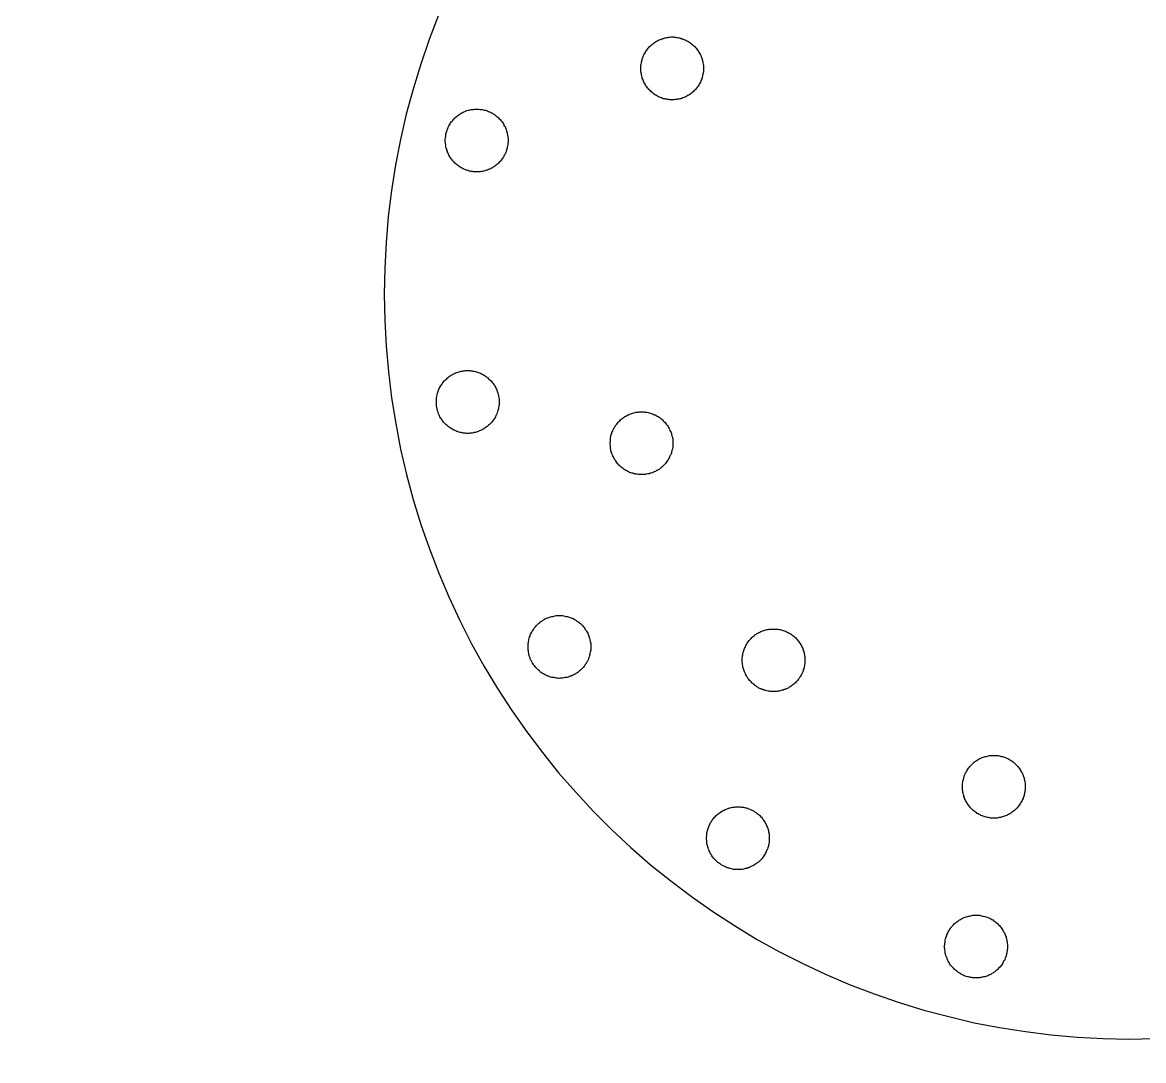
# Model space of a CAD drawing. Extents: x 1225654 to 1325654, y 924838 to 1022543.
# Drawn here: x 1240856 to 1241937, y 948912 to 949913 of the extents above; entities that cross this region are included whole.
import ezdxf

# ---------------------------------------------------------------- set-up
doc = ezdxf.new("R2010")
doc.units = 13

msp = doc.modelspace()

# ---------------------------------------------------------------- linework, layer by layer
msp.add_lwpolyline([(1260678.3, 924838.4), (1290630.1, 924838.4, 6.524121)], format="xyb", close=True)
msp.add_lwpolyline([(1260678.3, 924838.4), (1290630.1, 924838.4, 6.524121)], format="xyb", close=True)
msp.add_lwpolyline([(1241257.2, 949919.4), (1241248.1, 949896), (1241240.1, 949872.4), (1241232.7, 949848.3), (1241226.1, 949824.2), (1241220.7, 949799.7), (1241215.7, 949775.1), (1241212, 949750.4), (1241208.8, 949725.4), (1241206.8, 949700.5), (1241205.4, 949675.5), (1241204.9, 949650.5), (1241205.4, 949625.5), (1241206.8, 949600.3), (1241209, 949575.6), (1241212, 949550.6), (1241216, 949525.9), (1241220.7, 949501.3), (1241226.4, 949476.8), (1241232.9, 949452.8), (1241240.3, 949428.6), (1241248.4, 949405), (1241257.4, 949381.6), (1241267.1, 949358.7), (1241277.6, 949336), (1241289.1, 949313.5), (1241301.3, 949291.7), (1241314.1, 949270.3), (1241327.8, 949249.1), (1241342.2, 949228.6), (1241357.3, 949208.6), (1241373, 949189.2), (1241389.5, 949170.4), (1241406.6, 949151.9), (1241424.3, 949134.2), (1241442.6, 949117.2), (1241461.5, 949100.6), (1241481, 949084.9), (1241500.9, 949069.8), (1241521.5, 949055.4), (1241542.5, 949041.9), (1241563.8, 949028.8), (1241585.9, 949016.7), (1241608.2, 949005.5), (1241630.9, 948994.9), (1241653.9, 948984.9), (1241677.2, 948976), (1241701.1, 948967.8), (1241724.9, 948960.4), (1241749.2, 948954.1), (1241773.5, 948948.3), (1241798, 948943.6), (1241822.8, 948939.7), (1241847.8, 948936.6), (1241872.8, 948934.4), (1241897.8, 948933), (1241922.7, 948932.5), (1241947.7, 948933)])
for points in [[(1241482.4, 949898.5), (1241483.5, 949898.5), (1241484.4, 949898.3), (1241485.5, 949898.3), (1241486.7, 949898), (1241487.5, 949898), (1241488.7, 949897.8), (1241489.8, 949897.6), (1241490.7, 949897.1), (1241491.8, 949896.9), (1241492.7, 949896.4), (1241493.7, 949896.2), (1241494.7, 949895.7), (1241495.7, 949895.3), (1241496.6, 949894.9), (1241497.5, 949894.4), (1241498.3, 949893.7), (1241499.3, 949893.3), (1241500.2, 949892.6), (1241501.1, 949892), (1241501.7, 949891.3), (1241502.6, 949890.6), (1241503.3, 949889.9), (1241504.2, 949889.2), (1241504.9, 949888.4), (1241505.5, 949887.7), (1241506.2, 949886.8), (1241506.9, 949885.8), (1241507.6, 949885), (1241508.1, 949884.1), (1241508.5, 949883.2), (1241509.1, 949882.2), (1241509.6, 949881.4), (1241510.1, 949880.5), (1241510.5, 949879.6), (1241510.7, 949878.4), (1241511.2, 949877.6), (1241511.4, 949876.4), (1241511.7, 949875.5), (1241512.1, 949874.4), (1241512.1, 949873.5), (1241512.3, 949872.4), (1241512.5, 949871.2), (1241512.5, 949870.4), (1241512.5, 949869.2), (1241512.5, 949868.1), (1241512.5, 949867.2), (1241512.5, 949866.1), (1241512.5, 949864.9), (1241512.3, 949863.8), (1241512.1, 949862.9), (1241512.1, 949861.8), (1241511.7, 949860.9), (1241511.4, 949859.8), (1241511.2, 949858.9), (1241510.7, 949857.7), (1241510.5, 949856.8), (1241510.1, 949856), (1241509.6, 949854.8), (1241509.1, 949853.9), (1241508.5, 949853), (1241508.1, 949852.1), (1241507.6, 949851.2), (1241506.9, 949850.3), (1241506.2, 949849.4), (1241505.5, 949848.8), (1241504.9, 949847.8), (1241504.2, 949847.2), (1241503.3, 949846.5), (1241502.6, 949845.6), (1241501.7, 949844.9), (1241501.1, 949844.2), (1241500.2, 949843.6), (1241499.3, 949843.1), (1241498.3, 949842.4), (1241497.5, 949842), (1241496.6, 949841.6), (1241495.7, 949840.9), (1241494.7, 949840.4), (1241493.7, 949840.2), (1241492.7, 949839.7), (1241491.8, 949839.3), (1241490.7, 949839), (1241489.8, 949838.8), (1241488.7, 949838.6), (1241487.5, 949838.4), (1241486.7, 949838.2), (1241485.5, 949838.2), (1241484.4, 949838), (1241483.5, 949838), (1241482.4, 949838), (1241481.3, 949838), (1241480.3, 949838), (1241479.3, 949838.2), (1241478.1, 949838.2), (1241477.2, 949838.4), (1241476.1, 949838.6), (1241475.2, 949838.8), (1241474.1, 949839), (1241473.1, 949839.3), (1241472.1, 949839.7), (1241471.1, 949840.2), (1241470, 949840.4), (1241469.1, 949840.9), (1241468.2, 949841.6), (1241467.3, 949842), (1241466.4, 949842.4), (1241465.5, 949843.1), (1241464.6, 949843.6), (1241463.7, 949844.2), (1241463, 949844.9), (1241462.1, 949845.6), (1241461.5, 949846.5), (1241460.6, 949847.2), (1241459.9, 949847.8), (1241459.2, 949848.8), (1241458.5, 949849.4), (1241457.9, 949850.3), (1241457.4, 949851.2), (1241456.7, 949852.1), (1241456.3, 949853), (1241455.6, 949853.9), (1241455.1, 949854.8), (1241454.7, 949856), (1241454.3, 949856.8), (1241454.1, 949857.7), (1241453.6, 949858.9), (1241453.4, 949859.8), (1241453.1, 949860.9), (1241452.9, 949861.8), (1241452.7, 949862.9), (1241452.5, 949863.8), (1241452.2, 949864.9), (1241452.2, 949866.1), (1241452.2, 949867.2), (1241452.2, 949868.1), (1241452.2, 949869.2), (1241452.2, 949870.4), (1241452.2, 949871.2), (1241452.5, 949872.4), (1241452.7, 949873.5), (1241452.9, 949874.4), (1241453.1, 949875.5), (1241453.4, 949876.4), (1241453.6, 949877.6), (1241454.1, 949878.4), (1241454.3, 949879.6), (1241454.7, 949880.5), (1241455.1, 949881.4), (1241455.6, 949882.2), (1241456.3, 949883.2), (1241456.7, 949884.1), (1241457.4, 949885), (1241457.9, 949885.8), (1241458.5, 949886.8), (1241459.2, 949887.7), (1241459.9, 949888.4), (1241460.6, 949889.2), (1241461.5, 949889.9), (1241462.1, 949890.6), (1241463, 949891.3), (1241463.7, 949892), (1241464.6, 949892.6), (1241465.5, 949893.3), (1241466.4, 949893.7), (1241467.3, 949894.4), (1241468.2, 949894.9), (1241469.1, 949895.3), (1241470, 949895.7), (1241471.1, 949896.2), (1241472.1, 949896.4), (1241473.1, 949896.9), (1241474.1, 949897.1), (1241475.2, 949897.6), (1241476.1, 949897.8), (1241477.2, 949898), (1241478.1, 949898), (1241479.3, 949898.3), (1241480.3, 949898.3), (1241481.3, 949898.5), (1241482.4, 949898.5), (1241482.4, 949898.5)], [(1241294.1, 949828.9), (1241294.9, 949828.9), (1241296.1, 949828.9), (1241297.2, 949828.7), (1241298.3, 949828.7), (1241299.2, 949828.5), (1241300.4, 949828.2), (1241301.3, 949828), (1241302.4, 949827.8), (1241303.3, 949827.6), (1241304.4, 949827.2), (1241305.3, 949826.7), (1241306.2, 949826.5), (1241307.4, 949826), (1241308.3, 949825.3), (1241309.1, 949824.9), (1241310, 949824.4), (1241311, 949823.8), (1241311.9, 949823.1), (1241312.7, 949822.6), (1241313.4, 949822), (1241314.3, 949821.3), (1241315, 949820.4), (1241315.6, 949819.7), (1241316.6, 949819), (1241317.2, 949818.1), (1241317.9, 949817.2), (1241318.6, 949816.6), (1241319.1, 949815.7), (1241319.7, 949814.8), (1241320.2, 949813.8), (1241320.6, 949813), (1241321.3, 949812.1), (1241321.8, 949810.9), (1241322, 949810), (1241322.4, 949809.2), (1241322.8, 949808), (1241323.1, 949807.1), (1241323.3, 949806), (1241323.5, 949805.1), (1241323.8, 949804), (1241324, 949802.9), (1241324, 949802), (1241324.2, 949800.8), (1241324.2, 949799.7), (1241324.2, 949798.8), (1241324.2, 949797.7), (1241324.2, 949796.5), (1241324, 949795.7), (1241324, 949794.5), (1241323.8, 949793.4), (1241323.5, 949792.5), (1241323.3, 949791.4), (1241323.1, 949790.5), (1241322.8, 949789.3), (1241322.4, 949788.5), (1241322, 949787.3), (1241321.8, 949786.4), (1241321.3, 949785.5), (1241320.6, 949784.6), (1241320.2, 949783.7), (1241319.7, 949782.8), (1241319.1, 949781.9), (1241318.6, 949781), (1241317.9, 949780.1), (1241317.2, 949779.2), (1241316.6, 949778.5), (1241315.6, 949777.7), (1241315, 949777), (1241314.3, 949776.3), (1241313.4, 949775.6), (1241312.7, 949774.9), (1241311.9, 949774.3), (1241311, 949773.6), (1241310, 949773.1), (1241309.1, 949772.5), (1241308.3, 949772), (1241307.4, 949771.5), (1241306.2, 949771.1), (1241305.3, 949770.7), (1241304.4, 949770.2), (1241303.3, 949770), (1241302.4, 949769.8), (1241301.3, 949769.3), (1241300.4, 949769.1), (1241299.2, 949768.9), (1241298.3, 949768.9), (1241297.2, 949768.6), (1241296.1, 949768.6), (1241294.9, 949768.4), (1241294.1, 949768.4), (1241292.9, 949768.4), (1241291.8, 949768.6), (1241290.9, 949768.6), (1241289.8, 949768.9), (1241288.7, 949768.9), (1241287.7, 949769.1), (1241286.7, 949769.3), (1241285.7, 949769.8), (1241284.6, 949770), (1241283.7, 949770.2), (1241282.6, 949770.7), (1241281.7, 949771.1), (1241280.8, 949771.5), (1241279.9, 949772), (1241279, 949772.5), (1241278.1, 949773.1), (1241277.2, 949773.6), (1241276.3, 949774.3), (1241275.4, 949774.9), (1241274.5, 949775.6), (1241273.8, 949776.3), (1241272.9, 949777), (1241272.3, 949777.7), (1241271.6, 949778.5), (1241270.9, 949779.2), (1241270.2, 949780.1), (1241269.5, 949781), (1241268.9, 949781.9), (1241268.4, 949782.8), (1241267.7, 949783.7), (1241267.3, 949784.6), (1241266.8, 949785.5), (1241266.4, 949786.4), (1241265.9, 949787.3), (1241265.7, 949788.5), (1241265.3, 949789.3), (1241265.1, 949790.5), (1241264.6, 949791.4), (1241264.4, 949792.5), (1241264.1, 949793.4), (1241264.1, 949794.5), (1241263.9, 949795.7), (1241263.9, 949796.5), (1241263.7, 949797.7), (1241263.7, 949798.8), (1241263.7, 949799.7), (1241263.9, 949800.8), (1241263.9, 949802), (1241264.1, 949802.9), (1241264.1, 949804), (1241264.4, 949805.1), (1241264.6, 949806), (1241265.1, 949807.1), (1241265.3, 949808), (1241265.7, 949809.2), (1241265.9, 949810), (1241266.4, 949810.9), (1241266.8, 949812.1), (1241267.3, 949813), (1241267.7, 949813.8), (1241268.4, 949814.8), (1241268.9, 949815.7), (1241269.5, 949816.6), (1241270.2, 949817.2), (1241270.9, 949818.1), (1241271.6, 949819), (1241272.3, 949819.7), (1241272.9, 949820.4), (1241273.8, 949821.3), (1241274.5, 949822), (1241275.4, 949822.6), (1241276.3, 949823.1), (1241277.2, 949823.8), (1241278.1, 949824.4), (1241279, 949824.9), (1241279.9, 949825.3), (1241280.8, 949826), (1241281.7, 949826.5), (1241282.6, 949826.7), (1241283.7, 949827.2), (1241284.6, 949827.6), (1241285.7, 949827.8), (1241286.7, 949828), (1241287.7, 949828.2), (1241288.7, 949828.5), (1241289.8, 949828.7), (1241290.9, 949828.7), (1241291.8, 949828.9), (1241292.9, 949828.9), (1241294.1, 949828.9), (1241294.1, 949828.9)], [(1241285.3, 949577), (1241286.4, 949577), (1241287.3, 949577), (1241288.4, 949576.7), (1241289.6, 949576.7), (1241290.5, 949576.5), (1241291.6, 949576.3), (1241292.7, 949576), (1241293.6, 949575.8), (1241294.7, 949575.4), (1241295.6, 949575.1), (1241296.5, 949574.7), (1241297.7, 949574.3), (1241298.5, 949573.8), (1241299.5, 949573.4), (1241300.4, 949572.9), (1241301.3, 949572.4), (1241302.2, 949571.8), (1241303.1, 949571.1), (1241304, 949570.4), (1241304.7, 949570), (1241305.5, 949569.1), (1241306.2, 949568.4), (1241307.1, 949567.7), (1241307.8, 949567.1), (1241308.5, 949566.2), (1241309.1, 949565.2), (1241309.8, 949564.6), (1241310.5, 949563.6), (1241311, 949562.8), (1241311.4, 949561.9), (1241312.1, 949561), (1241312.5, 949560), (1241313, 949559), (1241313.4, 949558), (1241313.6, 949557.1), (1241314.1, 949556), (1241314.3, 949555.1), (1241314.8, 949554), (1241315, 949553.1), (1241315, 949552), (1241315.2, 949550.8), (1241315.5, 949549.9), (1241315.5, 949548.8), (1241315.5, 949547.7), (1241315.5, 949546.8), (1241315.5, 949545.7), (1241315.5, 949544.5), (1241315.5, 949543.6), (1241315.2, 949542.5), (1241315, 949541.4), (1241315, 949540.5), (1241314.8, 949539.3), (1241314.3, 949538.5), (1241314.1, 949537.3), (1241313.6, 949536.4), (1241313.4, 949535.3), (1241313, 949534.4), (1241312.5, 949533.5), (1241312.1, 949532.4), (1241311.4, 949531.5), (1241311, 949530.6), (1241310.5, 949529.7), (1241309.8, 949529), (1241309.1, 949528.1), (1241308.5, 949527.2), (1241307.8, 949526.5), (1241307.1, 949525.6), (1241306.2, 949524.9), (1241305.5, 949524.3), (1241304.7, 949523.6), (1241304, 949522.9), (1241303.1, 949522.3), (1241302.2, 949521.6), (1241301.3, 949521.1), (1241300.4, 949520.5), (1241299.5, 949520), (1241298.5, 949519.6), (1241297.7, 949519.1), (1241296.5, 949518.7), (1241295.6, 949518.2), (1241294.7, 949518), (1241293.6, 949517.5), (1241292.7, 949517.3), (1241291.6, 949517.1), (1241290.5, 949516.9), (1241289.6, 949516.7), (1241288.4, 949516.7), (1241287.3, 949516.7), (1241286.4, 949516.4), (1241285.3, 949516.4), (1241284.1, 949516.4), (1241283.3, 949516.7), (1241282.1, 949516.7), (1241281, 949516.7), (1241280.1, 949516.9), (1241279, 949517.1), (1241278.1, 949517.3), (1241276.9, 949517.5), (1241276.1, 949518), (1241274.9, 949518.2), (1241274, 949518.7), (1241272.9, 949519.1), (1241272, 949519.6), (1241271.1, 949520), (1241270.2, 949520.5), (1241269.3, 949521.1), (1241268.4, 949521.6), (1241267.5, 949522.3), (1241266.6, 949522.9), (1241265.9, 949523.6), (1241265.1, 949524.3), (1241264.4, 949524.9), (1241263.5, 949525.6), (1241262.8, 949526.5), (1241262.1, 949527.2), (1241261.5, 949528.1), (1241260.8, 949529), (1241260.3, 949529.7), (1241259.6, 949530.6), (1241259.2, 949531.5), (1241258.5, 949532.4), (1241258.1, 949533.5), (1241257.6, 949534.4), (1241257.2, 949535.3), (1241256.9, 949536.4), (1241256.5, 949537.3), (1241256.3, 949538.5), (1241256, 949539.3), (1241255.8, 949540.5), (1241255.6, 949541.4), (1241255.3, 949542.5), (1241255.1, 949543.6), (1241255.1, 949544.5), (1241255.1, 949545.7), (1241255.1, 949546.8), (1241255.1, 949547.7), (1241255.1, 949548.8), (1241255.1, 949549.9), (1241255.3, 949550.8), (1241255.6, 949552), (1241255.8, 949553.1), (1241256, 949554), (1241256.3, 949555.1), (1241256.5, 949556), (1241256.9, 949557.1), (1241257.2, 949558), (1241257.6, 949559), (1241258.1, 949560), (1241258.5, 949561), (1241259.2, 949561.9), (1241259.6, 949562.8), (1241260.3, 949563.6), (1241260.8, 949564.6), (1241261.5, 949565.2), (1241262.1, 949566.2), (1241262.8, 949567.1), (1241263.5, 949567.7), (1241264.4, 949568.4), (1241265.1, 949569.1), (1241265.9, 949570), (1241266.6, 949570.4), (1241267.5, 949571.1), (1241268.4, 949571.8), (1241269.3, 949572.4), (1241270.2, 949572.9), (1241271.1, 949573.4), (1241272, 949573.8), (1241272.9, 949574.3), (1241274, 949574.7), (1241274.9, 949575.1), (1241276.1, 949575.4), (1241276.9, 949575.8), (1241278.1, 949576), (1241279, 949576.3), (1241280.1, 949576.5), (1241281, 949576.7), (1241282.1, 949576.7), (1241283.3, 949577), (1241284.1, 949577), (1241285.3, 949577), (1241285.3, 949577)], [(1241452.9, 949537.1), (1241453.8, 949537.1), (1241455, 949537.1), (1241456.1, 949536.9), (1241457, 949536.9), (1241458.1, 949536.7), (1241459.2, 949536.4), (1241460.1, 949536.2), (1241461.3, 949536), (1241462.1, 949535.7), (1241463.3, 949535.3), (1241464.2, 949534.9), (1241465.1, 949534.4), (1241466.2, 949534.2), (1241467.1, 949533.5), (1241468, 949533.1), (1241468.9, 949532.6), (1241469.8, 949531.9), (1241470.7, 949531.3), (1241471.4, 949530.8), (1241472.3, 949530.1), (1241473.1, 949529.5), (1241473.8, 949528.5), (1241474.5, 949527.9), (1241475.4, 949527.2), (1241476.1, 949526.3), (1241476.7, 949525.4), (1241477.2, 949524.7), (1241477.9, 949523.9), (1241478.6, 949522.9), (1241479, 949522), (1241479.5, 949521.1), (1241479.9, 949520.3), (1241480.3, 949519.1), (1241480.8, 949518.2), (1241481.3, 949517.3), (1241481.7, 949516.2), (1241481.9, 949515.3), (1241482.2, 949514.1), (1241482.4, 949513.3), (1241482.6, 949512.1), (1241482.9, 949511), (1241482.9, 949510.1), (1241483.1, 949509), (1241483.1, 949507.9), (1241483.1, 949506.9), (1241483.1, 949505.9), (1241483.1, 949504.7), (1241482.9, 949503.8), (1241482.9, 949502.7), (1241482.6, 949501.6), (1241482.4, 949500.7), (1241482.2, 949499.5), (1241481.9, 949498.7), (1241481.7, 949497.5), (1241481.3, 949496.6), (1241480.8, 949495.5), (1241480.3, 949494.6), (1241479.9, 949493.7), (1241479.5, 949492.8), (1241479, 949491.9), (1241478.6, 949490.8), (1241477.9, 949490.1), (1241477.2, 949489.2), (1241476.7, 949488.3), (1241476.1, 949487.4), (1241475.4, 949486.7), (1241474.5, 949485.8), (1241473.8, 949485.1), (1241473.1, 949484.5), (1241472.3, 949483.8), (1241471.4, 949483.1), (1241470.7, 949482.4), (1241469.8, 949481.7), (1241468.9, 949481.3), (1241468, 949480.7), (1241467.1, 949480.2), (1241466.2, 949479.7), (1241465.1, 949479.3), (1241464.2, 949478.8), (1241463.3, 949478.4), (1241462.1, 949478.1), (1241461.3, 949477.9), (1241460.1, 949477.5), (1241459.2, 949477.3), (1241458.1, 949477.1), (1241457, 949477.1), (1241456.1, 949476.8), (1241455, 949476.8), (1241453.8, 949476.6), (1241452.9, 949476.6), (1241451.8, 949476.6), (1241450.7, 949476.8), (1241449.8, 949476.8), (1241448.6, 949477.1), (1241447.5, 949477.1), (1241446.6, 949477.3), (1241445.5, 949477.5), (1241444.6, 949477.9), (1241443.5, 949478.1), (1241442.6, 949478.4), (1241441.4, 949478.8), (1241440.6, 949479.3), (1241439.7, 949479.7), (1241438.7, 949480.2), (1241437.6, 949480.7), (1241436.7, 949481.3), (1241436.1, 949481.7), (1241435.1, 949482.4), (1241434.2, 949483.1), (1241433.4, 949483.8), (1241432.7, 949484.5), (1241431.8, 949485.1), (1241431.1, 949485.8), (1241430.4, 949486.7), (1241429.8, 949487.4), (1241429.1, 949488.3), (1241428.4, 949489.2), (1241427.7, 949490.1), (1241427.3, 949490.8), (1241426.6, 949491.9), (1241426.2, 949492.8), (1241425.7, 949493.7), (1241425.3, 949494.6), (1241424.8, 949495.5), (1241424.3, 949496.6), (1241424.1, 949497.5), (1241423.7, 949498.7), (1241423.4, 949499.5), (1241423.2, 949500.7), (1241423, 949501.6), (1241423, 949502.7), (1241422.8, 949503.8), (1241422.8, 949504.7), (1241422.6, 949505.9), (1241422.6, 949506.9), (1241422.6, 949507.9), (1241422.8, 949509), (1241422.8, 949510.1), (1241423, 949511), (1241423, 949512.1), (1241423.2, 949513.3), (1241423.4, 949514.1), (1241423.7, 949515.3), (1241424.1, 949516.2), (1241424.3, 949517.3), (1241424.8, 949518.2), (1241425.3, 949519.1), (1241425.7, 949520.3), (1241426.2, 949521.1), (1241426.6, 949522), (1241427.3, 949522.9), (1241427.7, 949523.9), (1241428.4, 949524.7), (1241429.1, 949525.4), (1241429.8, 949526.3), (1241430.4, 949527.2), (1241431.1, 949527.9), (1241431.8, 949528.5), (1241432.7, 949529.5), (1241433.4, 949530.1), (1241434.2, 949530.8), (1241435.1, 949531.3), (1241436.1, 949531.9), (1241436.7, 949532.6), (1241437.6, 949533.1), (1241438.7, 949533.5), (1241439.7, 949534.2), (1241440.6, 949534.4), (1241441.4, 949534.9), (1241442.6, 949535.3), (1241443.5, 949535.7), (1241444.6, 949536), (1241445.5, 949536.2), (1241446.6, 949536.4), (1241447.5, 949536.7), (1241448.6, 949536.9), (1241449.8, 949536.9), (1241450.7, 949537.1), (1241451.8, 949537.1), (1241452.9, 949537.1), (1241452.9, 949537.1)], [(1241373.7, 949340.7), (1241374.8, 949340.7), (1241375.8, 949340.7), (1241376.8, 949340.7), (1241378, 949340.5), (1241378.9, 949340.2), (1241380, 949340), (1241381.1, 949339.8), (1241382, 949339.6), (1241383.2, 949339.3), (1241384, 949338.9), (1241385, 949338.5), (1241386.1, 949338.2), (1241387, 949337.8), (1241387.9, 949337.3), (1241388.8, 949336.6), (1241389.7, 949336.2), (1241390.6, 949335.5), (1241391.5, 949335), (1241392.4, 949334.4), (1241393.1, 949333.7), (1241394, 949333), (1241394.6, 949332.4), (1241395.5, 949331.4), (1241396.2, 949330.8), (1241396.9, 949329.9), (1241397.6, 949329.2), (1241398.2, 949328.3), (1241398.7, 949327.4), (1241399.4, 949326.5), (1241399.8, 949325.6), (1241400.5, 949324.7), (1241401, 949323.8), (1241401.4, 949322.9), (1241401.8, 949321.8), (1241402, 949320.9), (1241402.5, 949319.8), (1241402.7, 949318.9), (1241403, 949317.7), (1241403.2, 949316.9), (1241403.4, 949315.7), (1241403.6, 949314.8), (1241403.9, 949313.7), (1241403.9, 949312.6), (1241403.9, 949311.7), (1241403.9, 949310.5), (1241403.9, 949309.4), (1241403.9, 949308.5), (1241403.9, 949307.4), (1241403.6, 949306.3), (1241403.4, 949305.4), (1241403.2, 949304.2), (1241403, 949303.1), (1241402.7, 949302.2), (1241402.5, 949301.1), (1241402, 949300.2), (1241401.8, 949299.3), (1241401.4, 949298.2), (1241401, 949297.3), (1241400.5, 949296.3), (1241399.8, 949295.5), (1241399.4, 949294.6), (1241398.7, 949293.7), (1241398.2, 949292.7), (1241397.6, 949291.9), (1241396.9, 949291), (1241396.2, 949290.3), (1241395.5, 949289.6), (1241394.6, 949288.7), (1241394, 949288.1), (1241393.1, 949287.4), (1241392.4, 949286.7), (1241391.5, 949286), (1241390.6, 949285.3), (1241389.7, 949284.9), (1241388.8, 949284.2), (1241387.9, 949283.8), (1241387, 949283.3), (1241386.1, 949282.9), (1241385, 949282.4), (1241384, 949282.2), (1241383.2, 949281.7), (1241382, 949281.5), (1241381.1, 949281.1), (1241380, 949280.9), (1241378.9, 949280.9), (1241378, 949280.6), (1241376.8, 949280.4), (1241375.8, 949280.4), (1241374.8, 949280.4), (1241373.7, 949280.2), (1241372.6, 949280.4), (1241371.7, 949280.4), (1241370.6, 949280.4), (1241369.4, 949280.6), (1241368.6, 949280.9), (1241367.4, 949280.9), (1241366.3, 949281.1), (1241365.4, 949281.5), (1241364.3, 949281.7), (1241363.4, 949282.2), (1241362.4, 949282.4), (1241361.4, 949282.9), (1241360.4, 949283.3), (1241359.5, 949283.8), (1241358.6, 949284.2), (1241357.8, 949284.9), (1241356.8, 949285.3), (1241355.9, 949286), (1241355, 949286.7), (1241354.4, 949287.4), (1241353.5, 949288.1), (1241352.8, 949288.7), (1241351.9, 949289.6), (1241351.2, 949290.3), (1241350.6, 949291), (1241349.9, 949291.9), (1241349.2, 949292.7), (1241348.7, 949293.7), (1241348, 949294.6), (1241347.6, 949295.5), (1241347, 949296.3), (1241346.5, 949297.3), (1241346, 949298.2), (1241345.6, 949299.3), (1241345.4, 949300.2), (1241344.9, 949301.1), (1241344.7, 949302.2), (1241344.4, 949303.1), (1241344.2, 949304.2), (1241344, 949305.4), (1241343.8, 949306.3), (1241343.6, 949307.4), (1241343.6, 949308.5), (1241343.6, 949309.4), (1241343.6, 949310.5), (1241343.6, 949311.7), (1241343.6, 949312.6), (1241343.6, 949313.7), (1241343.8, 949314.8), (1241344, 949315.7), (1241344.2, 949316.9), (1241344.4, 949317.7), (1241344.7, 949318.9), (1241344.9, 949319.8), (1241345.4, 949320.9), (1241345.6, 949321.8), (1241346, 949322.9), (1241346.5, 949323.8), (1241347, 949324.7), (1241347.6, 949325.6), (1241348, 949326.5), (1241348.7, 949327.4), (1241349.2, 949328.3), (1241349.9, 949329.2), (1241350.6, 949329.9), (1241351.2, 949330.8), (1241351.9, 949331.4), (1241352.8, 949332.4), (1241353.5, 949333), (1241354.4, 949333.7), (1241355, 949334.4), (1241355.9, 949335), (1241356.8, 949335.5), (1241357.8, 949336.2), (1241358.6, 949336.6), (1241359.5, 949337.3), (1241360.4, 949337.8), (1241361.4, 949338.2), (1241362.4, 949338.5), (1241363.4, 949338.9), (1241364.3, 949339.3), (1241365.4, 949339.6), (1241366.3, 949339.8), (1241367.4, 949340), (1241368.6, 949340.2), (1241369.4, 949340.5), (1241370.6, 949340.7), (1241371.7, 949340.7), (1241372.6, 949340.7), (1241373.7, 949340.7), (1241373.7, 949340.7)], [(1241580, 949327.8), (1241581.2, 949327.8), (1241582.3, 949327.8), (1241583.2, 949327.8), (1241584.3, 949327.7), (1241585.4, 949327.4), (1241586.4, 949327.4), (1241587.4, 949327), (1241588.4, 949326.8), (1241589.5, 949326.5), (1241590.4, 949326.1), (1241591.5, 949325.8), (1241592.4, 949325.4), (1241593.3, 949324.9), (1241594.2, 949324.5), (1241595.3, 949323.8), (1241596.2, 949323.4), (1241597.2, 949322.7), (1241597.8, 949322.2), (1241598.7, 949321.6), (1241599.6, 949320.9), (1241600.3, 949320.2), (1241601.2, 949319.5), (1241601.8, 949318.6), (1241602.5, 949317.9), (1241603.2, 949317.1), (1241603.9, 949316.4), (1241604.6, 949315.5), (1241605.2, 949314.6), (1241605.7, 949313.7), (1241606.4, 949312.8), (1241606.8, 949311.9), (1241607.3, 949311), (1241607.7, 949310.1), (1241608.2, 949309), (1241608.6, 949308.1), (1241608.8, 949307.1), (1241609.3, 949306.1), (1241609.5, 949305.1), (1241609.7, 949304), (1241610, 949302.9), (1241610, 949302), (1241610.2, 949300.9), (1241610.2, 949299.7), (1241610.4, 949298.9), (1241610.4, 949297.7), (1241610.4, 949296.6), (1241610.2, 949295.7), (1241610.2, 949294.6), (1241610, 949293.4), (1241610, 949292.5), (1241609.7, 949291.4), (1241609.5, 949290.5), (1241609.3, 949289.4), (1241608.8, 949288.5), (1241608.6, 949287.4), (1241608.2, 949286.5), (1241607.7, 949285.3), (1241607.3, 949284.5), (1241606.8, 949283.5), (1241606.4, 949282.6), (1241605.7, 949281.7), (1241605.2, 949280.9), (1241604.6, 949279.9), (1241603.9, 949279), (1241603.2, 949278.3), (1241602.5, 949277.5), (1241601.8, 949276.8), (1241601.2, 949275.9), (1241600.3, 949275.2), (1241599.6, 949274.5), (1241598.7, 949273.9), (1241597.8, 949273.2), (1241597.2, 949272.7), (1241596.2, 949272.1), (1241595.3, 949271.6), (1241594.2, 949270.9), (1241593.3, 949270.5), (1241592.4, 949270.1), (1241591.5, 949269.6), (1241590.4, 949269.4), (1241589.5, 949268.9), (1241588.4, 949268.7), (1241587.4, 949268.5), (1241586.4, 949268.2), (1241585.4, 949268), (1241584.3, 949267.8), (1241583.2, 949267.5), (1241582.3, 949267.5), (1241581.2, 949267.5), (1241580, 949267.5), (1241579.2, 949267.5), (1241578, 949267.5), (1241576.9, 949267.5), (1241576, 949267.8), (1241574.9, 949268), (1241573.7, 949268.2), (1241572.8, 949268.5), (1241571.7, 949268.7), (1241570.8, 949268.9), (1241569.7, 949269.4), (1241568.8, 949269.6), (1241567.9, 949270.1), (1241566.8, 949270.5), (1241565.8, 949270.9), (1241565, 949271.6), (1241564.1, 949272.1), (1241563.2, 949272.7), (1241562.2, 949273.2), (1241561.6, 949273.9), (1241560.7, 949274.5), (1241559.8, 949275.2), (1241559.1, 949275.9), (1241558.5, 949276.8), (1241557.8, 949277.5), (1241556.9, 949278.3), (1241556.2, 949279), (1241555.7, 949279.9), (1241555, 949280.9), (1241554.4, 949281.7), (1241554, 949282.6), (1241553.5, 949283.5), (1241553, 949284.5), (1241552.6, 949285.3), (1241552.1, 949286.5), (1241551.7, 949287.4), (1241551.4, 949288.5), (1241551, 949289.4), (1241550.8, 949290.5), (1241550.6, 949291.4), (1241550.4, 949292.5), (1241550.1, 949293.4), (1241550.1, 949294.6), (1241549.9, 949295.7), (1241549.9, 949296.6), (1241549.9, 949297.7), (1241549.9, 949298.9), (1241549.9, 949299.7), (1241550.1, 949300.9), (1241550.1, 949302), (1241550.4, 949302.9), (1241550.6, 949304), (1241550.8, 949305.1), (1241551, 949306.1), (1241551.4, 949307.1), (1241551.7, 949308.1), (1241552.1, 949309), (1241552.6, 949310.1), (1241553, 949311), (1241553.5, 949311.9), (1241554, 949312.8), (1241554.4, 949313.7), (1241555, 949314.6), (1241555.7, 949315.5), (1241556.2, 949316.4), (1241556.9, 949317.1), (1241557.8, 949317.9), (1241558.5, 949318.6), (1241559.1, 949319.5), (1241559.8, 949320.2), (1241560.7, 949320.9), (1241561.6, 949321.6), (1241562.2, 949322.2), (1241563.2, 949322.7), (1241564.1, 949323.4), (1241565, 949323.8), (1241565.8, 949324.5), (1241566.8, 949324.9), (1241567.9, 949325.4), (1241568.8, 949325.8), (1241569.7, 949326.1), (1241570.8, 949326.5), (1241571.7, 949326.8), (1241572.8, 949327), (1241573.7, 949327.4), (1241574.9, 949327.4), (1241576, 949327.7), (1241576.9, 949327.8), (1241578, 949327.8), (1241579.2, 949327.8), (1241580, 949327.8), (1241580, 949327.8)], [(1241792.4, 949205.9), (1241793.6, 949205.9), (1241794.4, 949205.9), (1241795.6, 949205.9), (1241796.7, 949205.7), (1241797.6, 949205.5), (1241798.7, 949205.2), (1241799.6, 949205), (1241800.8, 949204.8), (1241801.9, 949204.6), (1241802.8, 949204.1), (1241803.7, 949203.9), (1241804.8, 949203.4), (1241805.7, 949203), (1241806.6, 949202.6), (1241807.5, 949201.9), (1241808.4, 949201.4), (1241809.3, 949200.7), (1241810.2, 949200.3), (1241811.1, 949199.6), (1241811.8, 949199), (1241812.7, 949198.3), (1241813.4, 949197.6), (1241814.3, 949196.7), (1241815, 949196), (1241815.6, 949195.1), (1241816.3, 949194.4), (1241817, 949193.5), (1241817.4, 949192.6), (1241818.1, 949191.8), (1241818.6, 949190.8), (1241819.2, 949189.9), (1241819.6, 949189), (1241820.1, 949188.2), (1241820.6, 949187), (1241820.8, 949186.1), (1241821.2, 949185), (1241821.5, 949184.1), (1241821.7, 949183), (1241821.9, 949182), (1241822.2, 949181), (1241822.4, 949180), (1241822.6, 949178.9), (1241822.6, 949177.8), (1241822.6, 949176.9), (1241822.6, 949175.8), (1241822.6, 949174.6), (1241822.6, 949173.8), (1241822.6, 949172.6), (1241822.4, 949171.5), (1241822.2, 949170.6), (1241821.9, 949169.5), (1241821.7, 949168.3), (1241821.5, 949167.4), (1241821.2, 949166.3), (1241820.8, 949165.4), (1241820.6, 949164.5), (1241820.1, 949163.4), (1241819.6, 949162.5), (1241819.2, 949161.6), (1241818.6, 949160.7), (1241818.1, 949159.8), (1241817.4, 949158.9), (1241817, 949158), (1241816.3, 949157.1), (1241815.6, 949156.4), (1241815, 949155.5), (1241814.3, 949154.8), (1241813.4, 949153.9), (1241812.7, 949153.2), (1241811.8, 949152.6), (1241811.1, 949151.9), (1241810.2, 949151.2), (1241809.3, 949150.8), (1241808.4, 949150.1), (1241807.5, 949149.6), (1241806.6, 949149), (1241805.7, 949148.6), (1241804.8, 949148.1), (1241803.7, 949147.6), (1241802.8, 949147.4), (1241801.9, 949147), (1241800.8, 949146.7), (1241799.6, 949146.5), (1241798.7, 949146), (1241797.6, 949146), (1241796.7, 949145.8), (1241795.6, 949145.6), (1241794.4, 949145.6), (1241793.6, 949145.6), (1241792.4, 949145.6), (1241791.3, 949145.6), (1241790.4, 949145.6), (1241789.3, 949145.6), (1241788.2, 949145.8), (1241787.2, 949146), (1241786.2, 949146), (1241785, 949146.5), (1241784.1, 949146.7), (1241783, 949147), (1241782.1, 949147.4), (1241781.2, 949147.6), (1241780, 949148.1), (1241779.2, 949148.6), (1241778.3, 949149), (1241777.4, 949149.6), (1241776.4, 949150.1), (1241775.6, 949150.8), (1241774.7, 949151.2), (1241773.8, 949151.9), (1241773.1, 949152.6), (1241772.2, 949153.2), (1241771.5, 949153.9), (1241770.6, 949154.8), (1241769.9, 949155.5), (1241769.3, 949156.4), (1241768.6, 949157.1), (1241767.9, 949158), (1241767.5, 949158.9), (1241766.8, 949159.8), (1241766.3, 949160.7), (1241765.7, 949161.6), (1241765.2, 949162.5), (1241764.8, 949163.4), (1241764.3, 949164.5), (1241764.1, 949165.4), (1241763.6, 949166.3), (1241763.4, 949167.4), (1241763.2, 949168.3), (1241763, 949169.5), (1241762.7, 949170.6), (1241762.5, 949171.5), (1241762.3, 949172.6), (1241762.3, 949173.8), (1241762.3, 949174.6), (1241762.3, 949175.8), (1241762.3, 949176.9), (1241762.3, 949177.8), (1241762.3, 949178.9), (1241762.5, 949180), (1241762.7, 949181), (1241763, 949182), (1241763.2, 949183), (1241763.4, 949184.1), (1241763.6, 949185), (1241764.1, 949186.1), (1241764.3, 949187), (1241764.8, 949188.2), (1241765.2, 949189), (1241765.7, 949189.9), (1241766.3, 949190.8), (1241766.8, 949191.8), (1241767.5, 949192.6), (1241767.9, 949193.5), (1241768.6, 949194.4), (1241769.3, 949195.1), (1241769.9, 949196), (1241770.6, 949196.7), (1241771.5, 949197.6), (1241772.2, 949198.3), (1241773.1, 949199), (1241773.8, 949199.6), (1241774.7, 949200.3), (1241775.6, 949200.7), (1241776.4, 949201.4), (1241777.4, 949201.9), (1241778.3, 949202.6), (1241779.2, 949203), (1241780, 949203.4), (1241781.2, 949203.9), (1241782.1, 949204.1), (1241783, 949204.6), (1241784.1, 949204.8), (1241785, 949205), (1241786.2, 949205.2), (1241787.2, 949205.5), (1241788.2, 949205.7), (1241789.3, 949205.9), (1241790.4, 949205.9), (1241791.3, 949205.9), (1241792.4, 949205.9), (1241792.4, 949205.9)], [(1241545.8, 949156.4), (1241546.8, 949156.4), (1241547.8, 949156.4), (1241549, 949156.2), (1241549.9, 949156.2), (1241551, 949156), (1241552.1, 949155.8), (1241553, 949155.5), (1241554.2, 949155.3), (1241555, 949154.8), (1241556.2, 949154.6), (1241557.1, 949154.2), (1241558, 949153.7), (1241559.1, 949153.2), (1241560, 949152.8), (1241560.9, 949152.4), (1241561.8, 949151.7), (1241562.7, 949151.2), (1241563.6, 949150.6), (1241564.3, 949149.9), (1241565.2, 949149.2), (1241566.1, 949148.6), (1241566.8, 949147.9), (1241567.4, 949147.2), (1241568.4, 949146.3), (1241569, 949145.6), (1241569.7, 949144.7), (1241570.1, 949143.8), (1241570.8, 949143.1), (1241571.5, 949142.2), (1241572, 949141.4), (1241572.4, 949140.4), (1241573, 949139.3), (1241573.3, 949138.4), (1241573.7, 949137.5), (1241574.2, 949136.4), (1241574.6, 949135.5), (1241574.9, 949134.4), (1241575.1, 949133.5), (1241575.3, 949132.3), (1241575.6, 949131.4), (1241575.8, 949130.3), (1241575.8, 949129.2), (1241576, 949128.3), (1241576, 949127.2), (1241576, 949126), (1241576, 949125.1), (1241576, 949124), (1241575.8, 949122.9), (1241575.8, 949122), (1241575.6, 949120.8), (1241575.3, 949119.8), (1241575.1, 949118.8), (1241574.9, 949117.7), (1241574.6, 949116.8), (1241574.2, 949115.7), (1241573.7, 949114.8), (1241573.3, 949113.9), (1241573, 949113), (1241572.4, 949111.9), (1241572, 949111), (1241571.5, 949110), (1241570.8, 949109.2), (1241570.1, 949108.3), (1241569.7, 949107.6), (1241569, 949106.7), (1241568.4, 949106), (1241567.4, 949105.1), (1241566.8, 949104.4), (1241566.1, 949103.8), (1241565.2, 949102.8), (1241564.3, 949102.4), (1241563.6, 949101.8), (1241562.7, 949101.1), (1241561.8, 949100.4), (1241560.9, 949099.9), (1241560, 949099.5), (1241559.1, 949099.1), (1241558, 949098.6), (1241557.1, 949098.2), (1241556.2, 949097.7), (1241555, 949097.5), (1241554.2, 949097), (1241553, 949096.8), (1241552.1, 949096.6), (1241551, 949096.3), (1241549.9, 949096.1), (1241549, 949096.1), (1241547.8, 949095.9), (1241546.8, 949095.9), (1241545.8, 949095.9), (1241544.7, 949095.9), (1241543.6, 949095.9), (1241542.7, 949096.1), (1241541.6, 949096.1), (1241540.5, 949096.3), (1241539.6, 949096.6), (1241538.4, 949096.8), (1241537.5, 949097), (1241536.4, 949097.5), (1241535.5, 949097.7), (1241534.4, 949098.2), (1241533.5, 949098.6), (1241532.6, 949099.1), (1241531.7, 949099.5), (1241530.8, 949099.9), (1241529.7, 949100.4), (1241529, 949101.1), (1241528.1, 949101.8), (1241527.1, 949102.4), (1241526.3, 949102.8), (1241525.6, 949103.8), (1241524.7, 949104.4), (1241524, 949105.1), (1241523.3, 949106), (1241522.7, 949106.7), (1241522, 949107.6), (1241521.3, 949108.3), (1241520.6, 949109.2), (1241520.2, 949110), (1241519.5, 949111), (1241519.1, 949111.9), (1241518.6, 949113), (1241518.2, 949113.9), (1241517.7, 949114.8), (1241517.3, 949115.7), (1241517, 949116.8), (1241516.8, 949117.7), (1241516.3, 949118.8), (1241516.1, 949119.8), (1241515.9, 949120.8), (1241515.9, 949122), (1241515.7, 949122.9), (1241515.7, 949124), (1241515.5, 949125.1), (1241515.5, 949126), (1241515.5, 949127.2), (1241515.7, 949128.3), (1241515.7, 949129.2), (1241515.9, 949130.3), (1241515.9, 949131.4), (1241516.1, 949132.3), (1241516.3, 949133.5), (1241516.8, 949134.4), (1241517, 949135.5), (1241517.3, 949136.4), (1241517.7, 949137.5), (1241518.2, 949138.4), (1241518.6, 949139.3), (1241519.1, 949140.4), (1241519.5, 949141.4), (1241520.2, 949142.2), (1241520.6, 949143.1), (1241521.3, 949143.8), (1241522, 949144.7), (1241522.7, 949145.6), (1241523.3, 949146.3), (1241524, 949147.2), (1241524.7, 949147.9), (1241525.6, 949148.6), (1241526.3, 949149.2), (1241527.1, 949149.9), (1241528.1, 949150.6), (1241529, 949151.2), (1241529.7, 949151.7), (1241530.8, 949152.4), (1241531.7, 949152.8), (1241532.6, 949153.2), (1241533.5, 949153.7), (1241534.4, 949154.2), (1241535.5, 949154.6), (1241536.4, 949154.8), (1241537.5, 949155.3), (1241538.4, 949155.5), (1241539.6, 949155.8), (1241540.5, 949156), (1241541.6, 949156.2), (1241542.7, 949156.2), (1241543.6, 949156.4), (1241544.7, 949156.4), (1241545.8, 949156.4), (1241545.8, 949156.4)], [(1241775.4, 949051.8), (1241776.3, 949051.8), (1241777.4, 949051.8), (1241778.5, 949051.8), (1241779.6, 949051.6), (1241780.5, 949051.3), (1241781.6, 949051.1), (1241782.6, 949050.9), (1241783.6, 949050.7), (1241784.6, 949050.4), (1241785.7, 949050), (1241786.6, 949049.7), (1241787.5, 949049.3), (1241788.6, 949048.9), (1241789.5, 949048.4), (1241790.4, 949047.7), (1241791.3, 949047.3), (1241792.2, 949046.6), (1241793.1, 949046.1), (1241794, 949045.5), (1241794.7, 949044.8), (1241795.6, 949044.1), (1241796.3, 949043.5), (1241797, 949042.5), (1241797.9, 949041.9), (1241798.5, 949041), (1241799.2, 949040.3), (1241799.9, 949039.4), (1241800.3, 949038.5), (1241801, 949037.6), (1241801.4, 949036.7), (1241801.9, 949035.8), (1241802.6, 949034.9), (1241803, 949034), (1241803.2, 949032.9), (1241803.7, 949032), (1241804.2, 949031.1), (1241804.4, 949030), (1241804.6, 949029.1), (1241804.8, 949027.9), (1241805, 949026.8), (1241805.2, 949025.9), (1241805.2, 949024.8), (1241805.5, 949023.7), (1241805.5, 949022.8), (1241805.5, 949021.6), (1241805.5, 949020.5), (1241805.5, 949019.6), (1241805.2, 949018.5), (1241805.2, 949017.3), (1241805, 949016.5), (1241804.8, 949015.3), (1241804.6, 949014.4), (1241804.4, 949013.3), (1241804.2, 949012.2), (1241803.7, 949011.3), (1241803.2, 949010.4), (1241803, 949009.3), (1241802.6, 949008.4), (1241801.9, 949007.5), (1241801.4, 949006.5), (1241801, 949005.7), (1241800.3, 949004.8), (1241799.9, 949003.9), (1241799.2, 949002.9), (1241798.5, 949002.3), (1241797.9, 949001.4), (1241797, 949000.7), (1241796.3, 948999.8), (1241795.6, 948999.2), (1241794.7, 948998.5), (1241794, 948997.8), (1241793.1, 948997.1), (1241792.2, 948996.7), (1241791.3, 948996), (1241790.4, 948995.6), (1241789.5, 948994.9), (1241788.6, 948994.4), (1241787.5, 948994), (1241786.6, 948993.5), (1241785.7, 948993.3), (1241784.6, 948992.8), (1241783.6, 948992.6), (1241782.6, 948992.4), (1241781.6, 948992.1), (1241780.5, 948992), (1241779.6, 948991.7), (1241778.5, 948991.5), (1241777.4, 948991.5), (1241776.3, 948991.5), (1241775.4, 948991.5), (1241774.2, 948991.5), (1241773.1, 948991.5), (1241772.2, 948991.5), (1241771.1, 948991.7), (1241769.9, 948992), (1241769.1, 948992.1), (1241767.9, 948992.4), (1241767, 948992.6), (1241765.9, 948992.8), (1241765, 948993.3), (1241763.9, 948993.5), (1241763, 948994), (1241762.1, 948994.4), (1241761.2, 948994.9), (1241760.3, 948995.6), (1241759.4, 948996), (1241758.5, 948996.7), (1241757.6, 948997.1), (1241756.7, 948997.8), (1241755.7, 948998.5), (1241755.1, 948999.2), (1241754.2, 948999.8), (1241753.5, 949000.7), (1241752.8, 949001.4), (1241752.1, 949002.3), (1241751.5, 949002.9), (1241750.8, 949003.9), (1241750.1, 949004.8), (1241749.7, 949005.7), (1241749, 949006.5), (1241748.5, 949007.5), (1241748.1, 949008.4), (1241747.7, 949009.3), (1241747.2, 949010.4), (1241747, 949011.3), (1241746.5, 949012.2), (1241746.3, 949013.3), (1241745.9, 949014.4), (1241745.6, 949015.3), (1241745.4, 949016.5), (1241745.4, 949017.3), (1241745.2, 949018.5), (1241745.2, 949019.6), (1241744.9, 949020.5), (1241744.9, 949021.6), (1241744.9, 949022.8), (1241745.2, 949023.7), (1241745.2, 949024.8), (1241745.4, 949025.9), (1241745.4, 949026.8), (1241745.6, 949027.9), (1241745.9, 949029.1), (1241746.3, 949030), (1241746.5, 949031.1), (1241747, 949032), (1241747.2, 949032.9), (1241747.7, 949034), (1241748.1, 949034.9), (1241748.5, 949035.8), (1241749, 949036.7), (1241749.7, 949037.6), (1241750.1, 949038.5), (1241750.8, 949039.4), (1241751.5, 949040.3), (1241752.1, 949041), (1241752.8, 949041.9), (1241753.5, 949042.5), (1241754.2, 949043.5), (1241755.1, 949044.1), (1241755.7, 949044.8), (1241756.7, 949045.5), (1241757.6, 949046.1), (1241758.5, 949046.6), (1241759.4, 949047.3), (1241760.3, 949047.7), (1241761.2, 949048.4), (1241762.1, 949048.9), (1241763, 949049.3), (1241763.9, 949049.7), (1241765, 949050), (1241765.9, 949050.4), (1241767, 949050.7), (1241767.9, 949050.9), (1241769.1, 949051.1), (1241769.9, 949051.3), (1241771.1, 949051.6), (1241772.2, 949051.8), (1241773.1, 949051.8), (1241774.2, 949051.8), (1241775.4, 949051.8), (1241775.4, 949051.8)]]:
    msp.add_lwpolyline(points, close=True)

doc.saveas('drawing.dxf')
